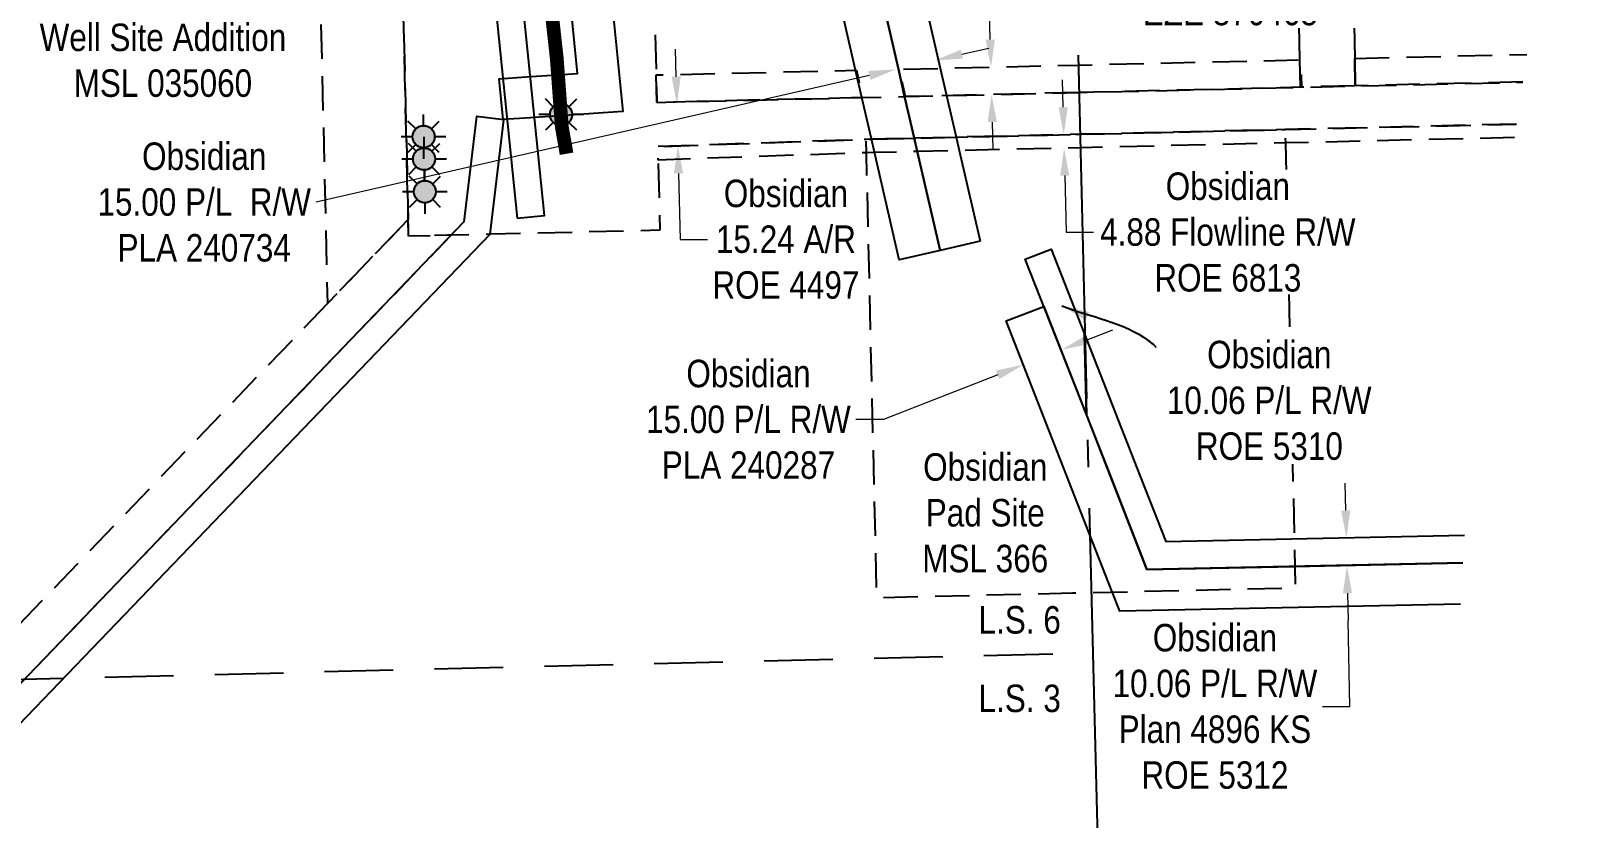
# Model space of a CAD drawing. Extents: x 609374 to 614901, y 5898079 to 5902642.
# Drawn here: x 611090 to 611652, y 5898565 to 5898852 of the extents above; entities that cross this region are included whole.
import ezdxf

# ---------------------------------------------------------------- set-up
doc = ezdxf.new("R2010")
doc.units = 0
doc.header["$LTSCALE"] = 5
doc.header["$PDSIZE"] = 0.5
for name, pattern in [('foc-ACCESSROAD', [3.75, 2.5, -1.25]), ('foc-FLOWLINE', [3.75, 2.5, -1.25]), ('foc-LSD', [8, 5, -3]), ('foc-QUARTERLINE', [33, 25, -3, 2, -3])]:
    doc.linetypes.add(name, pattern=pattern)
doc.layers.get('Defpoints').update_dxf_attribs({"color": 9})
for name, color, linetype in [('AS-ROADS', 254, 'Continuous'), ('C-AR', 13, 'foc-ACCESSROAD'), ('C-FLOWLINE', 13, 'foc-FLOWLINE'), ('C-RW', 13, 'Continuous'), ('C-WS', 13, 'foc-ACCESSROAD'), ('C-WS-S', 8, 'Continuous'), ('F-EZE', 190, 'foc-FLOWLINE'), ('F-RW', 190, 'Continuous'), ('L-SECQ', 8, 'foc-QUARTERLINE'), ('L-SECTION-LSD', 7, 'foc-LSD')]:
    doc.layers.add(name, color=color, linetype=linetype)
for name, color, linetype, lineweight in [('C-AR-T', 13, 'Continuous', 9), ('C-RW-T', 13, 'Continuous', 9), ('C-WS-T', 13, 'Continuous', 9), ('F-EZE-T', 190, 'Continuous', 9), ('F-RW-T', 190, 'Continuous', 9)]:
    doc.layers.add(name, color=color, linetype=linetype, lineweight=lineweight)
doc.styles.add('100L', font='ARIALN.TTF', dxfattribs={"height": 11})
doc.styles.add('80CG', font='ARIALN.TTF', dxfattribs={"height": 10})
doc.styles.add('80L', font='ARIALN.TTF', dxfattribs={"height": 10})
doc.dimstyles.new('Compass 5 000', dxfattribs={"dimscale": 5, "dimtxt": 9, "dimasz": 2, "dimexe": 0.2, "dimexo": 0.0625, "dimgap": 0.5, "dimtad": 0, "dimtih": 1, "dimtoh": 1, "dimzin": 0, "dimdsep": 46, "dimtxsty": '80CG', "dimcen": 0.1, "dimse1": 1, "dimse2": 1, "dimclrd": 256, "dimclrt": 256, "dimaunit": 1, "dimadec": 4, "dimazin": 0, "dimtfac": 0.06, "dimtofl": 0, "dimtmove": 0, "dimatfit": 1, "dimfxl": 0.2, "dimtolj": 1, "dimtzin": 0, "dimlwd": -1, "dimarcsym": 0})

# ---------------------------------------------------------------- blocks, each defined once
blk = doc.blocks.new('*D455')
at = {"layer": 'C-WS-T', "transparency": 16777216}
for p, q in [((611090.1, 5898954.62), (611090.33, 5898964.62)), ((611089.44, 5898924.64), (611088.35, 5898876.07)), ((611088.35, 5898876.07), (611078.35, 5898876.07))]:
    blk.add_line(p, q, dxfattribs=at)
for points in [[(611088.44, 5898954.66), (611091.77, 5898954.58), (611089.88, 5898944.62)], [(611087.77, 5898924.67), (611091.1, 5898924.6), (611089.66, 5898934.63)]]:
    blk.add_solid(points, dxfattribs=at)
at = {"layer": 'Defpoints', "color": 0, "transparency": 16777216}
for p in [(611116.16, 5898944.04), (611089.66, 5898934.63), (611115.94, 5898934.05)]:
    blk.add_point(p, dxfattribs=at)
at = {"layer": 'C-WS-T', "transparency": 16777216, "insert": (611039.27, 5898876.07), "char_height": 10, "attachment_point": 5, "style": '80CG', "bg_fill": 3, "box_fill_scale": 1.1, "bg_fill_color": 256, "bg_fill_true_color": 13158600, "bg_fill_transparency": 0}
blk.add_mtext('\\A1;Obsidian\\P10.00 P/L R/W\\PPlan 022 7216 \\PPLA 012063', dxfattribs=at)
blk = doc.blocks.new('*D457')
at = {"layer": 'C-WS-T', "transparency": 16777216}
for p, q in [((611324.65, 5898835.18), (611324.42, 5898845.18)), ((611325.48, 5898799.96), (611326.04, 5898775.95)), ((611326.04, 5898775.95), (611336.04, 5898775.95))]:
    blk.add_line(p, q, dxfattribs=at)
for points in [[(611326.32, 5898835.22), (611322.99, 5898835.14), (611324.89, 5898825.18)], [(611327.14, 5898800), (611323.81, 5898799.92), (611325.24, 5898809.96)]]:
    blk.add_solid(points, dxfattribs=at)
at = {"layer": 'Defpoints', "color": 0, "transparency": 16777216}
for p in [(611323.28, 5898825.14), (611323.64, 5898809.92), (611325.24, 5898809.96)]:
    blk.add_point(p, dxfattribs=at)
at = {"layer": 'C-WS-T', "transparency": 16777216, "insert": (611364.57, 5898775.95), "char_height": 10, "attachment_point": 5, "style": '80CG', "bg_fill": 3, "box_fill_scale": 1.1, "bg_fill_color": 256, "bg_fill_true_color": 13158600, "bg_fill_transparency": 0}
blk.add_mtext('\\A1;Obsidian \\P15.24 A/R\\PROE 4497', dxfattribs=at)
blk = doc.blocks.new('*D458')
at = {"layer": 'Defpoints', "color": 0, "transparency": 16777216}
for p in [(611439.17, 5898838.67), (611456.72, 5898839.08), (611456.95, 5898829.08)]:
    blk.add_point(p, dxfattribs=at)
at = {"layer": 'F-EZE-T', "transparency": 16777216}
for p, q in [((611448.31, 5898875.5), (611438.31, 5898875.5)), ((611438.31, 5898875.5), (611438.7, 5898858.66)), ((611438.94, 5898848.67), (611438.7, 5898858.66)), ((611439.64, 5898818.67), (611439.87, 5898808.67))]:
    blk.add_line(p, q, dxfattribs=at)
for points in [[(611440.6, 5898848.71), (611437.27, 5898848.63), (611439.17, 5898838.67)], [(611441.31, 5898818.71), (611437.97, 5898818.63), (611439.4, 5898828.67)]]:
    blk.add_solid(points, dxfattribs=at)
at = {"layer": 'F-EZE-T', "transparency": 16777216, "insert": (611526.24, 5898875.5), "char_height": 10, "attachment_point": 5, "style": '80CG', "bg_fill": 3, "box_fill_scale": 1.1, "bg_fill_color": 256, "bg_fill_true_color": 13158600, "bg_fill_transparency": 0}
blk.add_mtext('\\A1;Fortis\\P10.00 Vegetation Control R/W\\PEZE 870468', dxfattribs=at)
blk = doc.blocks.new('*D462')
at = {"layer": 'C-WS-T', "transparency": 16777216}
for p, q in [((611465.44, 5898824.05), (611465.21, 5898834.05)), ((611466.02, 5898799.17), (611466.5, 5898778.56)), ((611466.5, 5898778.56), (611476.5, 5898778.56))]:
    blk.add_line(p, q, dxfattribs=at)
for points in [[(611467.11, 5898824.09), (611463.77, 5898824.01), (611465.67, 5898814.05)], [(611467.69, 5898799.21), (611464.36, 5898799.13), (611465.79, 5898809.17)]]:
    blk.add_solid(points, dxfattribs=at)
at = {"layer": 'Defpoints', "color": 0, "transparency": 16777216}
for p in [(611482.42, 5898814.44), (611465.79, 5898809.17), (611482.53, 5898809.56)]:
    blk.add_point(p, dxfattribs=at)
at = {"layer": 'C-WS-T', "transparency": 16777216, "insert": (611525.36, 5898778.56), "char_height": 10, "attachment_point": 5, "style": '80CG', "bg_fill": 3, "box_fill_scale": 1.1, "bg_fill_color": 256, "bg_fill_true_color": 13158600, "bg_fill_transparency": 0}
blk.add_mtext('\\A1;Obsidian \\P4.88 Flowline R/W\\PROE 6813', dxfattribs=at)
blk = doc.blocks.new('*D463')
at = {"layer": 'C-WS-T', "transparency": 16777216}
for p, q in [((611568.27, 5898677.23), (611568.07, 5898687.23)), ((611568.9, 5898647.15), (611569.11, 5898637.16)), ((611569.76, 5898605.88), (611569.11, 5898637.16)), ((611559.76, 5898605.88), (611569.76, 5898605.88))]:
    blk.add_line(p, q, dxfattribs=at)
for points in [[(611569.94, 5898677.26), (611566.61, 5898677.19), (611568.48, 5898667.23)], [(611570.57, 5898647.19), (611567.23, 5898647.12), (611568.69, 5898657.15)]]:
    blk.add_solid(points, dxfattribs=at)
at = {"layer": 'Defpoints', "color": 0, "transparency": 16777216}
for p in [(611649.03, 5898668.9), (611568.69, 5898657.15), (611649.24, 5898658.82)]:
    blk.add_point(p, dxfattribs=at)
at = {"layer": 'C-WS-T', "transparency": 16777216, "insert": (611520.67, 5898605.88), "char_height": 10, "attachment_point": 5, "style": '80CG', "bg_fill": 3, "box_fill_scale": 1.1, "bg_fill_color": 256, "bg_fill_true_color": 13158600, "bg_fill_transparency": 0}
blk.add_mtext('\\A1;Obsidian\\P10.06 P/L R/W\\PPlan 4896 KS\\PROE 5312', dxfattribs=at)
blk = doc.blocks.new('*D476')
at = {"layer": 'C-RW-T', "transparency": 16777216}
for p, q in [((611474.23, 5898739.39), (611483.54, 5898743.04)), ((611441.66, 5898726.66), (611400.03, 5898710.38)), ((611400.03, 5898710.38), (611390.03, 5898710.38))]:
    blk.add_line(p, q, dxfattribs=at)
for points in [[(611473.62, 5898740.95), (611474.84, 5898737.84), (611464.92, 5898735.75)], [(611441.05, 5898728.21), (611442.26, 5898725.1), (611450.97, 5898730.3)]]:
    blk.add_solid(points, dxfattribs=at)
at = {"layer": 'Defpoints', "color": 0, "transparency": 16777216}
for p in [(611450.97, 5898730.3), (611468.5, 5898726.59), (611454.55, 5898721.14)]:
    blk.add_point(p, dxfattribs=at)
at = {"layer": 'C-RW-T', "transparency": 16777216, "insert": (611350.94, 5898710.38), "char_height": 10, "attachment_point": 5, "style": '80CG'}
blk.add_mtext('\\A1;Obsidian\\P15.00 P/L R/W\\PPLA 240287', dxfattribs=at)
blk = doc.blocks.new('*D479')
at = {"layer": 'C-WS-T', "transparency": 16777216}
for p, q in [((611428.61, 5898843.36), (611438.36, 5898845.6)), ((611394.88, 5898835.63), (611193.59, 5898789.48))]:
    blk.add_line(p, q, dxfattribs=at)
for points in [[(611428.24, 5898844.99), (611428.98, 5898841.74), (611418.86, 5898841.13)], [(611394.51, 5898837.25), (611395.26, 5898834), (611404.63, 5898837.86)]]:
    blk.add_solid(points, dxfattribs=at)
at = {"layer": 'Defpoints', "color": 0, "transparency": 16777216}
for p in [(611403.62, 5898842.26), (611417.86, 5898845.52), (611404.63, 5898837.86)]:
    blk.add_point(p, dxfattribs=at)
at = {"layer": 'C-WS-T', "transparency": 16777216, "insert": (611152.91, 5898789.48), "char_height": 10, "attachment_point": 5, "style": '80CG'}
blk.add_mtext('\\A1;Obsidian\\P15.00 P/L  R/W\\PPLA 240734', dxfattribs=at)
blk = doc.blocks.new('*D480')
at = {"layer": 'Defpoints', "color": 0, "transparency": 16777216}
for p in [(611381.82, 5898867.89), (611417.41, 5898780.88), (611402.58, 5898777.47)]:
    blk.add_point(p, dxfattribs=at)
at = {"layer": 'F-RW-T', "transparency": 16777216}
for p, q in [((611389.24, 5898869.59), (611570.79, 5898953.06)), ((611570.79, 5898953.06), (611575.79, 5898953.06)), ((611406.4, 5898873.53), (611416.15, 5898875.77)), ((611396.66, 5898871.3), (611381.82, 5898867.89)), ((611372.07, 5898865.65), (611362.33, 5898863.42))]:
    blk.add_line(p, q, dxfattribs=at)
for points in [[(611406.03, 5898875.16), (611406.78, 5898871.91), (611396.66, 5898871.3)], [(611371.7, 5898867.28), (611372.45, 5898864.03), (611381.82, 5898867.89)]]:
    blk.add_solid(points, dxfattribs=at)
at = {"layer": 'F-RW-T', "transparency": 16777216, "insert": (611614.88, 5898953.06), "char_height": 10, "attachment_point": 5, "style": '80CG'}
blk.add_mtext('\\A1;Pembina\\P15.24 P/L R/W\\PPlan 3986 KS\\PROE 4656', dxfattribs=at)
blk = doc.blocks.new('GAS')
h = blk.add_hatch(color=255)
h.dxf.hatch_style = 1
edge = h.paths.add_edge_path()
edge.add_arc((0, 0), 0.9, 0, 360)
for p, q in [((-0.57, 0.57), (-1.14, 1.14)), ((0, 0.81), (0, 1.62)), ((0.57, 0.57), (1.14, 1.14)), ((-0.81, 0), (-1.62, 0)), ((1.62, 0), (0.81, 0)), ((-0.57, -0.57), (-1.14, -1.14)), ((0, -0.81), (0, -1.62)), ((1.14, -1.14), (0.57, -0.57))]:
    blk.add_line(p, q)
blk.add_circle((0, 0), 0.8)

msp = doc.modelspace()

# ---------------------------------------------------------------- linework, layer by layer
at = {"layer": 'AS-ROADS', "const_width": 5, "flags": 128}
msp.add_lwpolyline([(611300.139, 5899109.265), (611295.363, 5899086.539), (611289.311, 5899061.328), (611276.63, 5899013.643), (611270.21, 5898978.795), (611269.292, 5898962.113), (611270.501, 5898933.141), (611275.812, 5898890.822), (611281.199, 5898841.727), (611283.015, 5898816.971), (611284.757, 5898807.12)], dxfattribs=at)
at = {"layer": 'C-AR', "flags": 128}
msp.add_lwpolyline([(610885.793, 5898427.721), (610886.307, 5898406.262), (611242.772, 5898777.468), (611227.294, 5898777.107), (611227.151, 5898783.195)], close=True, dxfattribs=at)
at = {"layer": 'C-FLOWLINE', "flags": 128}
msp.add_lwpolyline([(611629.729, 5898813.004), (611546.306, 5898811.052), (611471.827, 5898809.311), (611412.658, 5898807.924), (611397.11, 5898807.56), (611393.865, 5898807.483), (611318.085, 5898804.823), (611317.971, 5898809.7), (611393.75, 5898812.365), (611395.995, 5898812.418), (611411.545, 5898812.782), (611471.707, 5898814.192), (611546.192, 5898815.935), (611630.441, 5898817.906)], dxfattribs=at)
at = {"layer": 'C-RW'}
for points in [[(611266.757, 5898783.651), (611276.701, 5898784.668), (611261.627, 5898932.039), (611256.657, 5898981.726), (611282.638, 5899072.163), (611307.432, 5899134.285), (611298.147, 5899137.99), (611273.169, 5899075.404), (611246.519, 5898982.641), (611251.682, 5898931.033)], [(611435.248, 5898775.239), (611420.644, 5898771.869), (611412.36, 5898808.002), (611411.247, 5898812.858), (611407.774, 5898828.004), (611405.492, 5898837.955), (611394.139, 5898887.478), (611390.668, 5898902.618), (611405.778, 5898902.976), (611409.271, 5898887.834), (611420.697, 5898838.311), (611422.992, 5898828.361), (611426.487, 5898813.215), (611427.607, 5898808.359), (611435.248, 5898775.239)], [(610854.926, 5898359.152), (611256.953, 5898777.803), (611261.904, 5898819.48), (611251.977, 5898820.659), (611247.422, 5898782.31), (610847.716, 5898366.076)], [(611473.18, 5898741.393), (611473.899, 5898712.184), (611451.612, 5898768.734), (611461.132, 5898772.409), (611473.18, 5898741.393)]]:
    msp.add_lwpolyline(points, close=True, dxfattribs=at)
for points in [[(611087.343, 5898944.7), (611249.565, 5898941.091), (611259.562, 5898940.869), (611278.427, 5898940.448), (611293.471, 5898940.114), (611294.488, 5898930.187), (611297.467, 5898900.409), (611298.988, 5898885.197), (611300.383, 5898871.17), (611305.224, 5898822.512), (611271.49, 5898820.221), (611271.49, 5898820.221), (611261.664, 5898819.553), (611260.2, 5898834.443), (611270.006, 5898835.112), (611288.784, 5898836.394), (611285.358, 5898870.818), (611283.959, 5898884.878), (611282.448, 5898900.053), (611279.426, 5898930.408), (611260.545, 5898930.842), (611250.564, 5898931.071), (611083.26, 5898934.8)], [(611610.037, 5898643.167), (611486.051, 5898640.587), (611483.307, 5898647.605), (611474.964, 5898668.938), (611444.737, 5898746.238), (611458.376, 5898751.571), (611473.905, 5898711.957), (611481.551, 5898692.511), (611495.925, 5898655.784), (611549.446, 5898656.896), (611610.926, 5898658.175)], [(611610.926, 5898658.173), (611495.925, 5898655.784), (611481.573, 5898692.534), (611473.899, 5898712.184), (611473.18, 5898741.393), (611492.263, 5898692.785), (611502.774, 5898666.007), (611611.524, 5898668.262)]]:
    msp.add_lwpolyline(points, dxfattribs=at)
at = {"layer": 'C-WS'}
msp.add_lwpolyline([(611516.173, 5899028.881), (611568.806, 5899008.332), (611570.503, 5898906.738), (611570.757, 5898891.508), (611571.586, 5898841.846), (611571.753, 5898831.845), (611551.755, 5898831.377), (611551.588, 5898841.376), (611550.758, 5898891.063), (611550.504, 5898906.292), (611549.03, 5898994.579), (611512.685, 5899008.767), (611513.369, 5898978.771), (611467.359, 5898977.722), (611403.52, 5898976.266), (611402.384, 5899026.109), (611401.013, 5899086.255), (611464.65, 5899087.707), (611510.894, 5899088.538), (611511.313, 5899068.92), (611512.19, 5899030.434), (611516.173, 5899028.881)], close=True, dxfattribs=at)
at = {"layer": 'C-WS', "flags": 128}
msp.add_lwpolyline([(611630.441, 5898817.906), (611546.192, 5898815.935), (611471.707, 5898814.192), (611411.545, 5898812.782), (611395.995, 5898812.418), (611393.75, 5898812.365), (611317.971, 5898809.7), (611318.682, 5898779.24), (611256.949, 5898777.799), (611242.772, 5898777.468), (611227.294, 5898777.107), (611227.151, 5898783.195), (611225.16, 5898868.486), (611316.549, 5898870.62), (611317.362, 5898835.818), (611317.595, 5898825.815), (611392.517, 5898827.57), (611408.071, 5898827.934), (611471.332, 5898829.416), (611552.108, 5898831.308), (611572.114, 5898831.777), (611632.66, 5898833.195)], dxfattribs=at)
for points in [[(611227.151, 5898783.195), (611197.867, 5898752.7), (611195.18, 5898867.786), (611225.16, 5898868.486), (611227.151, 5898783.195)], [(611468.805, 5898647.096), (611397.646, 5898645.433), (611393.865, 5898807.483), (611393.75, 5898812.365), (611395.995, 5898812.418), (611411.545, 5898812.782), (611471.707, 5898814.192), (611546.192, 5898815.935), (611546.306, 5898811.052), (611549.944, 5898648.992), (611468.805, 5898647.096)]]:
    msp.add_lwpolyline(points, close=True, dxfattribs=at)
at = {"layer": 'F-EZE', "flags": 128}
for points in [[(611471.332, 5898829.416), (611408.071, 5898827.934), (611405.789, 5898837.888), (611471.085, 5898839.418), (611551.941, 5898841.312), (611552.108, 5898831.308), (611471.332, 5898829.416)], [(611392.517, 5898827.57), (611317.595, 5898825.815), (611317.362, 5898835.818), (611390.232, 5898837.525), (611392.517, 5898827.57)]]:
    msp.add_lwpolyline(points, close=True, dxfattribs=at)
at = {"layer": 'F-EZE'}
msp.add_lwpolyline([(611632.672, 5898833.272), (611571.753, 5898831.845), (611571.586, 5898841.846), (611634.129, 5898843.311)], dxfattribs=at)
at = {"layer": 'F-RW'}
msp.add_lwpolyline([(611420.644, 5898771.869), (611405.812, 5898768.458), (611396.818, 5898807.638), (611395.703, 5898812.494), (611392.226, 5898827.64), (611389.942, 5898837.591), (611378.575, 5898887.109), (611394.139, 5898887.478), (611405.492, 5898837.955), (611407.774, 5898828.004), (611411.247, 5898812.858), (611412.36, 5898808.002), (611420.644, 5898771.869)], close=True, dxfattribs=at)
at = {"layer": 'L-SECQ', "flags": 128}
msp.add_lwpolyline([(611486.262, 5898223.171), (611467.433, 5898987.703)], dxfattribs=at)
at = {"layer": 'L-SECTION-LSD', "flags": 128}
msp.add_lwpolyline([(610676.867, 5898605.835), (611476.356, 5898625.422)], dxfattribs=at)

# ---------------------------------------------------------------- block references
at = {"layer": 'C-WS-S', "color": 3, "xscale": 5, "yscale": 5, "zscale": 5}
for p in [(611282.76, 5898821.391), (611232.725, 5898813.325), (611232.914, 5898805.205), (611233.192, 5898793.303)]:
    msp.add_blockref('GAS', p, dxfattribs=at)

# ---------------------------------------------------------------- texts
at = {"layer": 'C-WS-T', "insert": (611137.886, 5898849.43), "char_height": 9.99614, "attachment_point": 5, "style": '80CG'}
msp.add_mtext('\\A1;Obsidian \\PWell Site Addition\\PMSL 035060', dxfattribs=at)
at = {"layer": 'L-SECTION-LSD', "char_height": 9.9961, "attachment_point": 1, "style": '100L'}
for s, width, insert in [('L.S. 6', 30.48313, (611434.663, 5898642.434)), ('L.S. 3', 30.37591, (611434.663, 5898613.858))]:
    msp.add_mtext_dynamic_manual_height_columns(s, width=width, gutter_width=55, heights=[0], dxfattribs=dict(at, insert=insert))

# ---------------------------------------------------------------- dimensions: what is measured, and where the dimension line sits
at = {"layer": 'C-RW-T', "color": 2}
dim = msp.add_linear_dim(base=(611450.97, 5898730.298), p1=(611468.499, 5898726.59), p2=(611454.553, 5898721.137), angle=201.35759, text='Obsidian\\P15.00 P/L R/W\\PPLA 240287', dimstyle='Compass 5 000', dxfattribs=at)
dim.commit()
dim.dimension.update_dxf_attribs({"geometry": '*D476', "text_midpoint": (611350.943, 5898710.378), "dimtype": 161})

# ---------------------------------------------------------------- leaders
at = {"layer": 'C-AR-T', "color": 2, "path_type": 1}
msp.add_leader([(611464.984, 5898751.73), (611496.412, 5898739.157), (611500.66, 5898735.658)], dimstyle='Compass 5 000', override={"dimgap": 0.5, "dimtad": 0}, dxfattribs=at)

# ---------------------------------------------------------------- next in the draw order: texts
at = {"layer": 'C-RW-T', "insert": (611500.809, 5898739.027), "char_height": 10, "attachment_point": 1, "style": '80L', "bg_fill": 3, "box_fill_scale": 1.15, "bg_fill_color": 256, "bg_fill_true_color": 256, "bg_fill_transparency": 0}
msp.add_mtext_dynamic_manual_height_columns('\\pi17.031;Obsidian\\P\\pi2.3622;10.06 P/L R/W\\P\\pi12.925;ROE 5310', width=77.89635, gutter_width=50, heights=[0], dxfattribs=at)
at = {"layer": 'C-WS-T', "insert": (611437.099, 5898676.354), "char_height": 9.99614, "attachment_point": 5, "style": '80CG', "bg_fill": 3, "box_fill_scale": 1, "bg_fill_color": 256, "bg_fill_transparency": 0}
msp.add_mtext('\\A1;Obsidian \\PPad Site\\PMSL 366', dxfattribs=at)

# ---------------------------------------------------------------- next in the draw order: dimensions: what is measured, and where the dimension line sits
at = {"layer": 'C-WS-T'}
for base, p1, p2, angle, text, override, picture, middle in [((611089.658, 5898934.633), (611116.159, 5898944.038), (611115.936, 5898934.047), 268.72294, 'Obsidian\\P10.00 P/L R/W\\PPlan 022 7216 \\PPLA 012063', {"dimtfill": 1}, '*D455', (611039.267, 5898876.073)), ((611568.692, 5898657.151), (611649.027, 5898668.903), (611649.236, 5898658.824), 271.18965, 'Obsidian\\P10.06 P/L R/W\\PPlan 4896 KS\\PROE 5312', {"dimtmove": 1, "dimtfill": 1}, '*D463', (611557.079, 5898605.882))]:
    dim = msp.add_linear_dim(base=base, p1=p1, p2=p2, angle=angle, text=text, dimstyle='Compass 5 000', override=override, dxfattribs=at)
    dim.commit()
    dim.dimension.update_dxf_attribs({"geometry": picture, "text_midpoint": middle, "dimtype": 161})
at = {"layer": 'F-EZE-T'}
dim = msp.add_linear_dim(base=(611439.171, 5898838.67), p1=(611456.951, 5898829.079), p2=(611456.716, 5898839.081), angle=91.34171, text='Fortis\\P10.00 Vegetation Control R/W\\PEZE 870468', dimstyle='Compass 5 000', override={"dimtmove": 1, "dimtfill": 1}, dxfattribs=at)
dim.commit()
dim.dimension.update_dxf_attribs({"geometry": '*D458', "text_midpoint": (611472.255, 5898875.502), "dimtype": 161})

# ---------------------------------------------------------------- next in the draw order: dimensions: what is measured, and where the dimension line sits
at = {"layer": 'F-RW-T', "color": 2}
dim = msp.add_linear_dim(base=(611381.819, 5898867.891), p1=(611417.414, 5898780.876), p2=(611402.576, 5898777.469), angle=192.92858, text='Pembina\\P15.24 P/L R/W\\PPlan 3986 KS\\PROE 4656', dimstyle='Compass 5 000', override={"dimtmove": 1}, dxfattribs=at)
dim.commit()
dim.dimension.update_dxf_attribs({"geometry": '*D480', "text_midpoint": (611578.292, 5898953.063), "dimtype": 161})

# ---------------------------------------------------------------- next in the draw order: dimensions: what is measured, and where the dimension line sits
at = {"layer": 'C-WS-T'}
for base, p1, p2, angle, text, picture, middle in [((611325.244, 5898809.956), (611323.282, 5898825.143), (611323.639, 5898809.918), 271.34226, 'Obsidian \\P15.24 A/R\\PROE 4497', '*D457', (611364.574, 5898775.946)), ((611465.788, 5898809.169), (611482.421, 5898814.442), (611482.535, 5898809.561), 271.33924, 'Obsidian \\P4.88 Flowline R/W\\PROE 6813', '*D462', (611525.361, 5898778.556))]:
    dim = msp.add_linear_dim(base=base, p1=p1, p2=p2, angle=angle, text=text, dimstyle='Compass 5 000', override={"dimtfill": 1}, dxfattribs=at)
    dim.commit()
    dim.dimension.update_dxf_attribs({"geometry": picture, "text_midpoint": middle, "dimtype": 161})

# ---------------------------------------------------------------- next in the draw order: dimensions: what is measured, and where the dimension line sits
at = {"layer": 'C-WS-T', "color": 2}
dim = msp.add_linear_dim(base=(611404.63, 5898837.863), p1=(611417.855, 5898845.521), p2=(611403.622, 5898842.258), angle=192.9121, text='Obsidian\\P15.00 P/L  R/W\\PPLA 240734', dimstyle='Compass 5 000', dxfattribs=at)
dim.commit()
dim.dimension.update_dxf_attribs({"geometry": '*D479', "text_midpoint": (611152.909, 5898789.481), "dimtype": 161})

doc.saveas('drawing.dxf')
